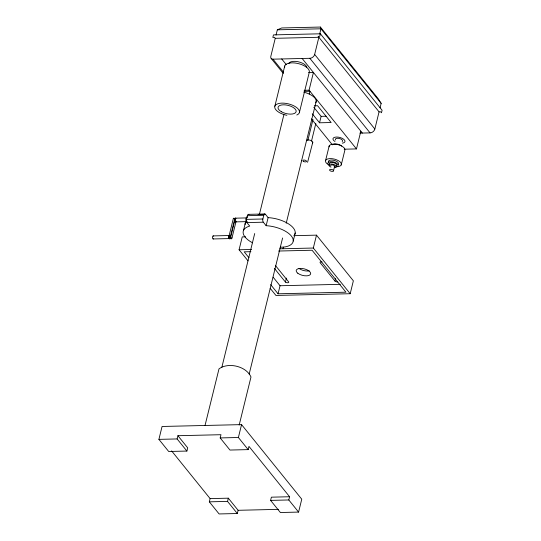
<?xml version="1.0" encoding="UTF-8"?>
<svg xmlns="http://www.w3.org/2000/svg" width="541" height="541" viewBox="0 0 541 541"><rect width="100%" height="100%" fill="white"/><g stroke="black" fill="none" stroke-linecap="round" stroke-linejoin="round"><path stroke-width="0.81" d="M186.902 451.059L177.123 438.94L177.915 435.715L187.7 447.84L186.902 451.059L168.691 451.485L158.905 439.366L162.07 426.477L241.556 424.617L301.756 499.201L298.591 512.084L280.38 512.516L270.595 500.391L271.386 497.172L289.604 496.746L288.813 499.965L298.591 512.084M320.387 33.792L319.772 36.315L318.115 36.348L379.065 111.865L380.722 111.831L381.473 112.765L382.095 110.242L320.387 33.792L273.462 34.895L272.84 37.41L274.497 37.376L275.247 38.31L270.798 56.44A3.226 2.468 -38.9 0 0 272.975 59.165L283.538 72.251M276.052 35.043L277.33 29.823L281.766 27.956L320.373 27.05L378.294 98.814L381.148 103.385L380.053 107.855M236.106 221.188L231.994 237.925L230.5 237.959A1.839 0.839 88.7 0 1 229.364 238.628A1.839 0.839 88.7 0 1 229.012 236.119L233.32 218.584A2.002 0.913 88.7 0 1 234.158 218.3M231.994 237.925A1.839 0.839 88.7 0 1 230.858 238.595A1.839 0.839 88.7 0 1 230.507 236.086L234.814 218.55A2.002 0.913 88.7 0 1 235.646 218.266M230.5 237.959L234.808 220.424A2.002 0.913 88.7 0 0 234.693 219.294M243.491 230.493L245.472 222.439A22.83 10.367 13.8 0 0 245.114 224.508M248.028 260.87L239.075 249.773L242.24 236.89L245.58 236.809M252.519 242.794A22.83 10.367 13.8 0 1 249.719 226.07L246.906 222.588A2.353 1.075 88.7 0 1 246.459 219.375L247.359 215.697A2.705 1.231 88.7 0 1 248.88 214.554M274.842 106.239L284.735 65.968M205.039 425.429L218.99 368.888C228.275 361.902 246.324 366.23 250.99 376.976L239.169 425.091M221.884 367.15L254.703 233.536M259.335 214.682L283.903 114.672M283.051 248.745L283.443 247.129A21.62 9.812 13.8 0 0 291.349 236.025A21.62 9.812 13.8 0 0 266.138 225.692L263.325 222.202A2.353 1.075 88.7 0 1 262.872 218.99L263.778 215.311A2.705 1.231 88.7 0 1 265.448 214.331L268.113 217.638A21.62 9.812 13.8 0 1 294.757 234.49M266.138 225.692L268.113 217.638M299.349 112.697L309.242 72.433A12.68 5.755 13.8 0 0 297.205 63.351A12.68 5.755 13.8 0 0 284.681 67.497M289.604 496.746L248.968 446.399L248.177 449.618L229.959 450.051L220.18 437.926L220.971 434.707L177.915 435.715M272.975 59.165L309.858 58.3A4.348 3.327 -38.9 0 0 314.652 54.445L318.865 37.282L275.247 38.31M319.67 34.015L320.948 28.801L320.373 27.05M360.827 131.199L356.478 148.917L309.073 90.178L313.422 72.46L308.519 72.575M309.236 94.053L309.932 91.246L304.204 91.382M210.118 498.606L228.329 498.18L238.114 510.298L237.323 513.524L219.105 513.95L209.326 501.832L210.118 498.606L171.592 450.876M249.178 374.054L282.598 237.979M286.223 223.223L316.641 99.558M307.836 140.491L312.975 119.547M248.177 449.618L238.392 437.5L241.556 424.617M311.474 141.201L315.822 123.483M312.779 142.297L307.579 162.327M314.274 105.82L317.587 105.738L331.133 122.523L319.542 122.793L321.124 116.349L313.827 107.314M278.561 251.031L312.089 250.24L345.956 292.194L278.06 293.79L280.035 285.736L273.158 277.215M237.323 513.524L227.538 501.406L228.329 498.18M293.215 241.043L295.197 232.988M275.606 265.719L288.745 282.003A1.927 0.879 13.8 0 1 287.663 282.747A1.927 0.879 13.8 0 1 285.438 282.077L286.426 278.054M325.621 160.413L329.185 145.914M316.492 235.146L353.361 280.826L350.196 293.716L313.327 248.035L316.492 235.146L293.783 235.68M333.486 170.922A2.029 0.92 13.8 0 0 330.916 169.34A2.029 0.92 13.8 0 0 330.226 170.807A2.029 0.92 13.8 0 0 333.486 170.922L334.581 166.459M341.236 164.937L344.8 150.439A8.156 3.699 13.8 0 0 337.557 144.508A8.156 3.699 13.8 0 0 329.036 146.875M337.76 281.888A1.86 0.845 13.8 0 1 334.947 281.036L335.542 278.622M359.88 133.12L370.058 132.883A4.348 3.327 -38.9 0 0 374.852 129.029L379.065 111.865M277.33 29.823L320.948 28.801L381.148 103.385M304.164 90.293L309.073 90.178M321.124 116.349L326.095 116.234M344.218 149.201L356.478 148.917M248.407 214.351L264.82 213.965M258.057 214.5L265.448 214.331M247.359 215.697L263.778 215.311M235.47 218.172L246.236 217.922M234.321 218.463L235.815 218.429M233.32 218.584L234.814 218.55M246.459 219.375L262.872 218.99M235.964 221.715L234.449 220.038M235.693 221.878L247.284 221.607M246.906 222.588L263.325 222.202M213.235 235.903L229.797 235.511M229.012 236.119L230.507 236.086M213.154 238.96L229.715 238.567M280.164 247.21L283.443 247.129M239.075 249.773L251.599 249.482M279.765 248.819L313.327 248.035M250.902 251.68L244.194 251.835L248.955 257.732M280.035 285.736L340.39 284.323M350.196 293.716L275.944 295.454L270.148 288.279M158.905 439.366L177.123 438.94M220.18 437.926L238.392 437.5M209.326 501.832L227.538 501.406M270.595 500.391L288.813 499.965M238.114 510.298L278.635 509.352M314.652 54.445L374.852 129.029M309.858 58.3L370.058 132.883M302.135 58.475L362.335 133.066M281.699 58.955L286.317 64.677M271.149 58.394L283.295 73.441M312.245 113.759L319.542 122.793M311.406 118.871L332.377 144.846M334.947 281.036L320.198 262.764A1.86 0.845 13.8 0 1 322.03 261.898M274.402 268.404L285.438 282.077M270.649 284.613L278.06 293.79M301.384 160.332L301.493 160.758M303.751 92.166A14.167 6.431 13.8 0 1 315.768 102.702M334.974 141.499A6.167 2.8 13.8 0 1 334.825 137.245A6.167 2.8 13.8 0 1 343.691 139.247A6.167 2.8 13.8 0 1 342.291 143.155M288.786 63.608A9.305 4.227 13.8 0 1 297.935 61.688A9.305 4.227 13.8 0 1 306.815 67.233M286.879 115.314A12.68 5.755 13.8 0 1 275.051 105.772A12.68 5.755 13.8 0 1 292.525 105.218A12.68 5.755 13.8 0 1 296.793 115.003M335.521 140.004A3.726 1.691 13.8 0 1 339.227 138.449A3.726 1.691 13.8 0 1 342.223 141.526M333.54 144.204A5.261 2.387 13.8 0 1 341.675 146.043M328.556 162.51A5.261 2.387 13.8 0 1 333.797 160.305A5.261 2.387 13.8 0 1 338.03 164.653M329.584 164.166A3.726 1.691 13.8 0 1 333.29 162.604A3.726 1.691 13.8 0 1 336.292 165.681M331.011 167.128A3.726 1.691 13.8 0 1 329.719 164.302A3.726 1.691 13.8 0 1 335.278 165.215A3.726 1.691 13.8 0 1 334.642 167.724M330.761 165.83A2.029 0.92 13.8 0 1 333.04 165.046A2.029 0.92 13.8 0 1 334.122 166.804M329.625 165.458A5.261 2.387 13.8 0 1 329.503 161.827A5.261 2.387 13.8 0 1 337.063 163.538A5.261 2.387 13.8 0 1 335.866 166.871M329.259 165.1A8.156 3.699 13.8 0 1 327.785 158.912A8.156 3.699 13.8 0 1 340.201 161.982A8.156 3.699 13.8 0 1 335.954 166.75M306.591 140.302A3.402 1.542 13.8 0 1 311.129 140.606A3.402 1.542 13.8 0 1 312.326 143M309.236 270.858A7.446 3.381 13.8 0 1 298.997 268.417M236.099 221.546A1.86 0.852 88.7 0 1 234.74 220.194L235.193 218.334L234.74 220.194A1.86 0.852 88.7 0 1 235.903 218.341M246.385 220.397A1.86 0.852 88.7 0 1 246.385 218.977M230.175 235.673A1.684 0.764 88.7 0 1 230.263 238.344A1.684 0.764 88.7 0 1 229.073 237.729A1.684 0.764 88.7 0 1 229.6 235.382M247.007 222.486A2.773 1.265 88.7 0 1 245.945 218.929A2.773 1.265 88.7 0 1 247.656 217.239M230.141 235.795A1.535 0.703 88.7 0 1 230.371 237.824A1.535 0.703 88.7 0 1 229.479 238.425A1.535 0.703 88.7 0 1 229.093 236.498M229.168 236.147A1.535 0.703 88.7 0 1 229.614 235.524M213.512 238.831A1.535 0.703 88.7 0 1 212.498 237.276A1.535 0.703 88.7 0 1 213.58 236.18M281.435 111.764A9.305 4.227 13.8 0 0 296.089 111.838A9.305 4.227 13.8 0 0 283.761 104.805A9.305 4.227 13.8 0 0 281.435 111.764M303.413 161.34A1.86 0.845 13.8 0 0 306.463 161.543A1.86 0.845 13.8 0 0 304.245 160.055A1.86 0.845 13.8 0 0 303.413 161.34M297.807 273.246A7.446 3.381 13.8 0 0 310.236 274.659A7.446 3.381 13.8 0 0 302.236 268.492A7.446 3.381 13.8 0 0 297.807 273.246"/></g></svg>
